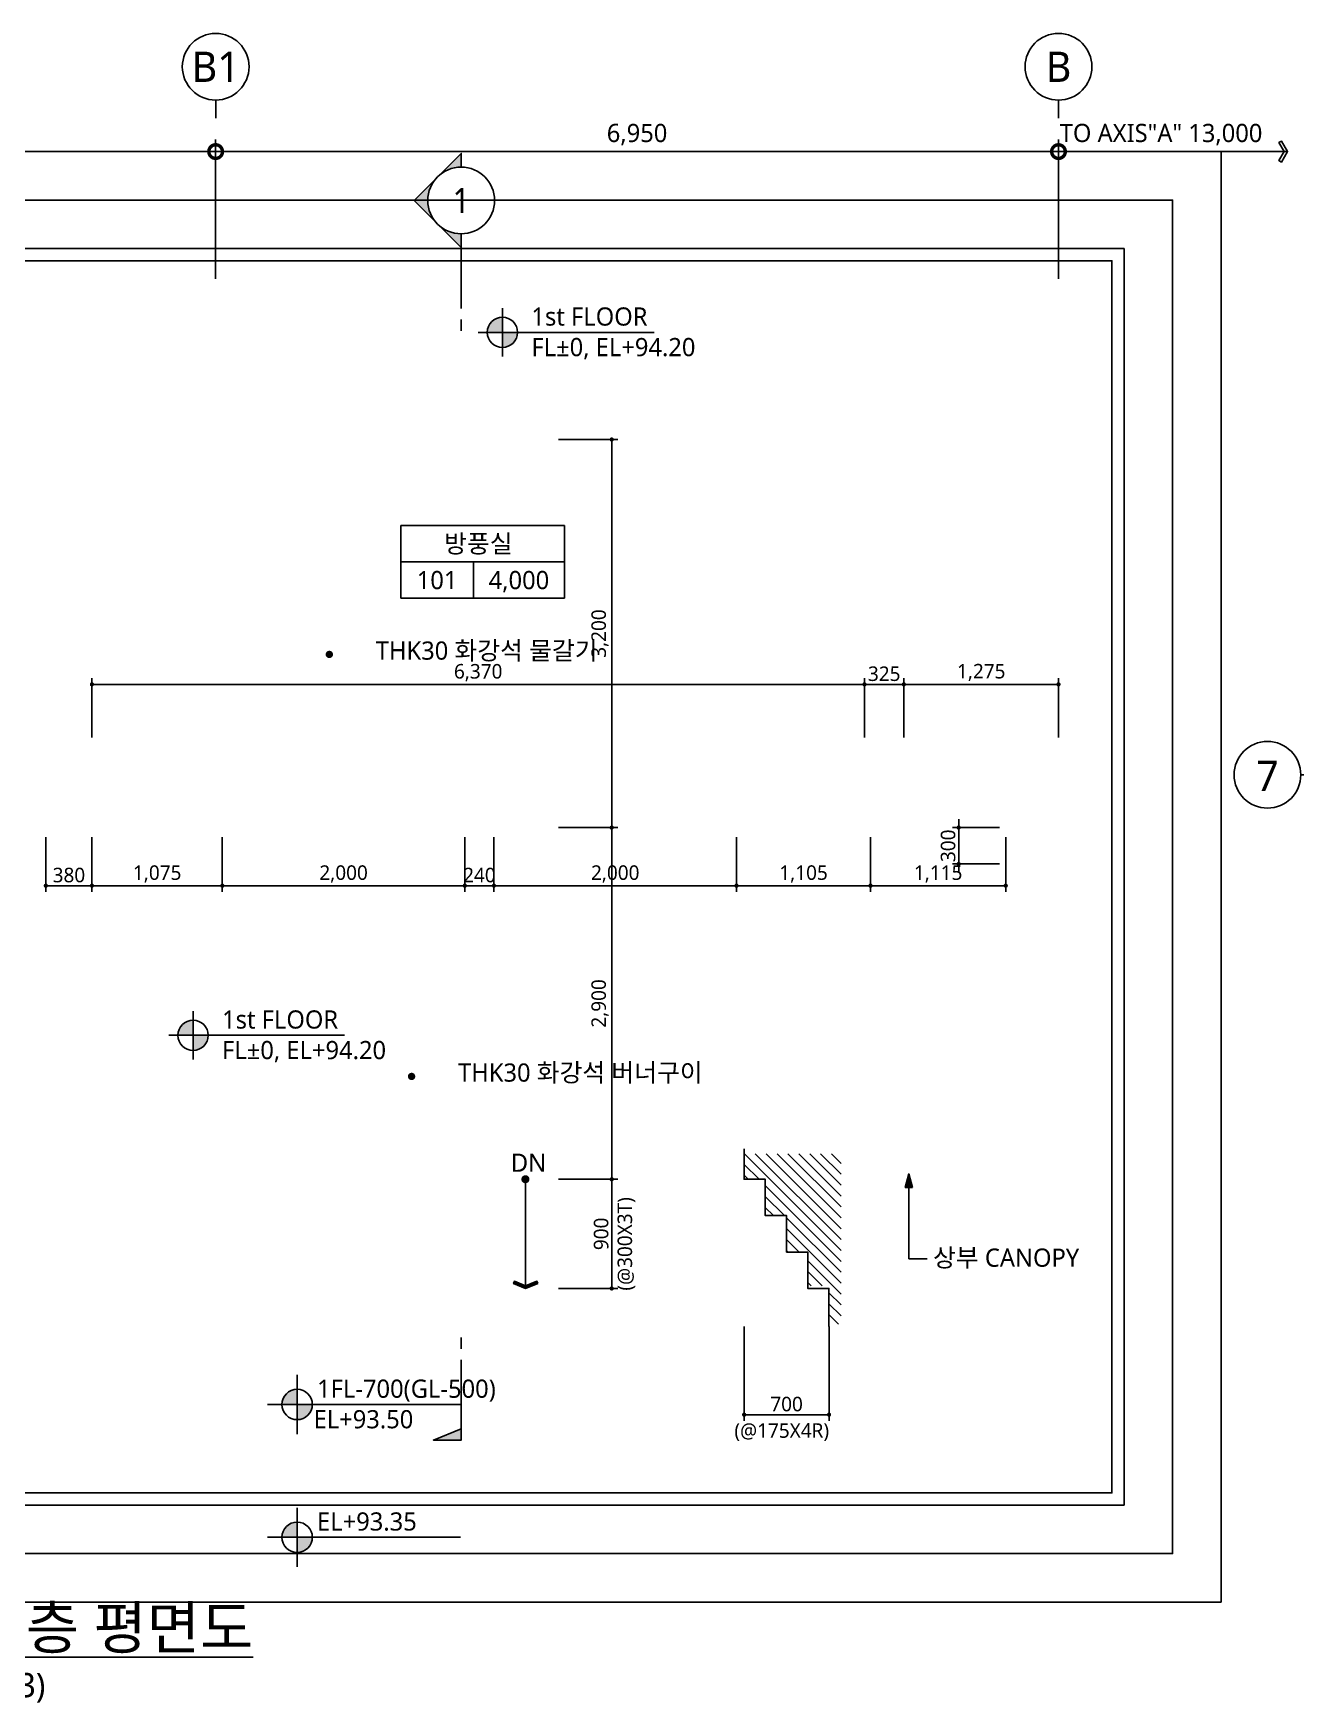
# Model space of a CAD drawing. Header units: millimetres. Extents: x 2421 to 40495, y 1221 to 28484.
# Drawn here: x 13196 to 23604, y 1221 to 14985 of the extents above; entities that cross this region are included whole.
import ezdxf
from ezdxf import colors
from ezdxf.entities.mleader import LeaderData, LeaderLine
from ezdxf.enums import TextEntityAlignment as Align
from ezdxf.math import Vec2, Vec3

# ---------------------------------------------------------------- set-up
doc = ezdxf.new("R2010")
doc.units = ezdxf.units.MM
doc.header["$LTSCALE"] = 200
doc.layers.get('DEFPOINTS').update_dxf_attribs({"color": 137})
for name, color, linetype in [('A-dim', 7, 'Continuous'), ('DIM', 7, 'Continuous'), ('DIM-2', 7, 'Continuous'), ('HA', 8, 'Continuous'), ('SYM', 6, 'Continuous'), ('SYM-LEVEL', 7, 'Continuous'), ('TAG', 6, 'Continuous'), ('TEXT', 3, 'Continuous'), ('TXT-LINE', 6, 'Continuous')]:
    doc.layers.add(name, color=color, linetype=linetype)
doc.layers.add('Defpoint', color=144, linetype='Continuous', plot=False)
doc.styles.add('ARIAL', font='malgun.ttf')
doc.styles.add('ARIALB', font='malgun.ttf')
doc.styles.add('T1', font='malgun.ttf')
doc.styles.add('TEXT', font='malgun.ttf')
doc.styles.add('XR-sec$0$스타일1', font='malgun.ttf')
doc.styles.add('맑은고딕', font='malgun.ttf')
doc.styles.add('스타일1', font='malgun.ttf')
doc.styles.add('스타일2', font='malgunbd.ttf')
doc.dimstyles.new('GAUN-50', dxfattribs={"dimscale": 50, "dimtxt": 3, "dimasz": 1, "dimexe": 2, "dimexo": 3, "dimgap": 1, "dimtad": 1, "dimdec": 0, "dimzin": 1, "dimdsep": 46, "dimlunit": 6, "dimtxsty": '스타일1', "dimblk": 'GAUN-DOT', "dimcen": -2, "dimdle": 2, "dimclrd": 256, "dimclre": 256, "dimclrt": 3, "dimadec": 0, "dimazin": 0, "dimtfac": 1, "dimtdec": 0, "dimtix": 1, "dimtmove": 2, "dimatfit": 3, "dimldrblk": 'DOTSMALL', "dimfxl": 1, "dimtolj": 1, "dimtzin": 1, "dimarcsym": 0})
doc.dimstyles.new('GAUN-50-i', dxfattribs={"dimscale": 50, "dimtxt": 2.4, "dimasz": 0.7, "dimexe": 1, "dimexo": 1, "dimgap": 0.5, "dimtad": 1, "dimdec": 0, "dimdsep": 46, "dimlunit": 6, "dimtxsty": '맑은고딕', "dimblk": 'DOT', "dimcen": 1.25, "dimclrd": 7, "dimclre": 7, "dimclrt": 4, "dimadec": 0, "dimazin": 0, "dimtfac": 1, "dimtdec": 0, "dimtix": 1, "dimtofl": 0, "dimtmove": 2, "dimatfit": 3, "dimldrblk": 'DOT', "dimfxl": 1, "dimtolj": 1, "dimarcsym": 0})

# ---------------------------------------------------------------- blocks, each defined once
blk = doc.blocks.new('dwgtitle')
at = {"layer": 'SYM', "color": 3, "style": '스타일1'}
blk.add_text('SCALE :', height=4, dxfattribs=at).set_placement((12.25, -1.4))
for tag, p, height in [('%%UTITLE', (12.25, 6.59), 7), ('1/100', (34.89, -1.4), 4)]:
    blk.add_attdef(tag, p, '', height=height, dxfattribs=at)
at = {"layer": 'SYM', "color": 6, "style": '스타일2'}
blk.add_attdef('A', text='', height=10, dxfattribs=at).set_placement((4.89, 5), align=Align.MIDDLE)
blk = doc.blocks.new('GAUN-DOT')
at = {"linetype": 'ByBlock'}
for p, q in [((2, 0), (-2, 0)), ((0, -2), (0, 2))]:
    blk.add_line(p, q, dxfattribs=at)
at = {"const_width": 2.25}
blk.add_lwpolyline([(0, 0.28125, 1), (0, -0.28125, 1)], format="xyb", close=True, dxfattribs=at)
blk = doc.blocks.new('*D19')
at = {"layer": 'DEFPOINTS', "color": 0, "transparency": 16777216}
for p in [(21649, 14010), (14699, 12810), (21649, 12810)]:
    blk.add_point(p, dxfattribs=at)
at = {"layer": 'DIM', "lineweight": -2, "transparency": 16777216}
for p, q in [((14699, 12960), (14699, 14110)), ((21649, 12960), (21649, 14110)), ((14749, 14010), (21599, 14010))]:
    blk.add_line(p, q, dxfattribs=at)
at = {"layer": 'DIM', "lineweight": -2, "transparency": 16777216, "xscale": 50, "yscale": 50, "zscale": 50, "rotation": 180}
blk.add_blockref('GAUN-DOT', (14699, 14010), dxfattribs=at)
at = {"layer": 'DIM', "lineweight": -2, "transparency": 16777216, "xscale": 50, "yscale": 50, "zscale": 50}
blk.add_blockref('GAUN-DOT', (21649, 14010), dxfattribs=at)
at = {"layer": 'DIM', "color": 3, "transparency": 16777216, "insert": (18174, 14150), "char_height": 150, "attachment_point": 5, "style": '스타일1'}
blk.add_mtext('\\A1;6,950', dxfattribs=at)
blk = doc.blocks.new('_DotSmall')
at = {"color": 0, "linetype": 'ByBlock', "const_width": 0.5}
blk.add_lwpolyline([(-0.0625, 0, 1), (0.0625, 0, 1)], format="xyb", close=True, dxfattribs=at)
blk = doc.blocks.new('bu-v')
at = {"layer": 'TAG', "ltscale": 0.2}
blk.add_line((0, 3), (0, 0), dxfattribs=at)
blk.add_circle((0, 8.5), 5.5, dxfattribs=at)
at = {"layer": 'TAG', "color": 3, "style": 'ARIALB'}
blk.add_attdef('1', text='', height=5, dxfattribs=at).set_placement((0, 8.5), align=Align.MIDDLE_CENTER)
blk = doc.blocks.new('실명표1')
at = {"layer": 'SYM', "ltscale": 0.2}
for p, q in [((0, 12), (27, 12)), ((0, 0), (0, 12)), ((27, 0), (27, 12)), ((0, 6), (27, 6)), ((12, 0), (12, 6)), ((0, 0), (27, 0))]:
    blk.add_line(p, q, dxfattribs=at)
at = {"layer": 'TAG', "color": 4, "style": 'ARIAL', "width": 1}
for tag, p in [('실명', (13.5, 9)), ('000', (6, 3)), ('2,700', (19.5, 3))]:
    blk.add_attdef(tag, text='', height=3, dxfattribs=at).set_placement(p, align=Align.MIDDLE_CENTER)
blk = doc.blocks.new('A_1')
at = {"layer": 'TXT-LINE'}
blk.add_lwpolyline([(0.09, 0.29, 0.605, 0.605, 1), (-0.09, -0.29, 0.605, 0.605, 1), (0.09, 0.29, 0, 0, 0), (0.2, 0.64, 0, 0, -0.679063), (3.34, 0.69, 0, 0, 0.625657), (6.4, 0.37, 0, 0, 0)], format="xyseb", dxfattribs=at)
at = {"layer": 'TXT-LINE', "style": 'ARIAL'}
blk.add_attdef('MATERIAL', text='', height=3, dxfattribs=at).set_placement((7.66, 2.14), align=Align.TOP_LEFT)
blk = doc.blocks.new('CJA-AH')
at = {"layer": 'TAG'}
h = blk.add_hatch(color=256, dxfattribs=at)
h.dxf.hatch_style = 1
h.paths.add_polyline_path([(-0.75, -0.197), (0, 0), (-0.75, 0.197)])
blk.add_lwpolyline([(-0.75, -0.197), (0, 0), (-0.75, 0.197)], close=True, dxfattribs=at)
blk.add_lwpolyline([(0, 0), (-1, 0)], dxfattribs=at)
blk = doc.blocks.new('_DOT')
at = {"color": 0, "linetype": 'ByBlock'}
blk.add_line((-0.5, 0), (-1, 0), dxfattribs=at)
at = {"color": 0, "linetype": 'ByBlock', "const_width": 0.5}
blk.add_lwpolyline([(-0.25, 0, 1), (0.25, 0, 1)], format="xyb", close=True, dxfattribs=at)
blk = doc.blocks.new('*D20')
at = {"layer": 'DEFPOINTS', "color": 0, "transparency": 16777216}
for p in [(19057, 4371), (19757, 4371), (19057, 3595)]:
    blk.add_point(p, dxfattribs=at)
at = {"layer": 'DIM-2', "color": 7, "lineweight": -2, "transparency": 16777216}
for p, q in [((19057, 4321), (19057, 3545)), ((19757, 4321), (19757, 3545)), ((19722, 3595), (19092, 3595))]:
    blk.add_line(p, q, dxfattribs=at)
at = {"layer": 'DIM-2', "color": 7, "lineweight": -2, "transparency": 16777216, "xscale": 35, "yscale": 35, "zscale": 35, "rotation": 180}
blk.add_blockref('_DOT', (19057, 3595), dxfattribs=at)
at = {"layer": 'DIM-2', "color": 7, "lineweight": -2, "transparency": 16777216, "xscale": 35, "yscale": 35, "zscale": 35}
blk.add_blockref('_DOT', (19757, 3595), dxfattribs=at)
at = {"layer": 'DIM-2', "color": 4, "transparency": 16777216, "insert": (19407, 3682), "char_height": 120, "attachment_point": 5, "style": '맑은고딕'}
blk.add_mtext('\\A1;700', dxfattribs=at)
blk = doc.blocks.new('*D21')
at = {"layer": 'DEFPOINTS', "color": 0, "transparency": 16777216}
for p in [(17475, 8436), (17965, 8436), (17475, 5536)]:
    blk.add_point(p, dxfattribs=at)
at = {"layer": 'DIM-2', "color": 7, "lineweight": -2, "transparency": 16777216}
for p, q in [((17525, 8436), (18015, 8436)), ((17965, 5571), (17965, 8401)), ((17525, 5536), (18015, 5536))]:
    blk.add_line(p, q, dxfattribs=at)
at = {"layer": 'DIM-2', "color": 7, "lineweight": -2, "transparency": 16777216, "xscale": 35, "yscale": 35, "zscale": 35}
for p, rotation in [((17965, 8436), 90), ((17965, 5536), 270)]:
    blk.add_blockref('_DOT', p, dxfattribs=dict(at, rotation=rotation))
at = {"layer": 'DIM-2', "color": 4, "transparency": 16777216, "insert": (17868, 6986), "char_height": 120, "attachment_point": 5, "rotation": 90, "style": '맑은고딕'}
blk.add_mtext('\\A1;2,900', dxfattribs=at)
blk = doc.blocks.new('*D22')
at = {"layer": 'DEFPOINTS', "color": 0, "transparency": 16777216}
for p in [(17475, 5536), (17475, 4636), (17965, 4636)]:
    blk.add_point(p, dxfattribs=at)
at = {"layer": 'DIM-2', "color": 7, "lineweight": -2, "transparency": 16777216}
for p, q in [((17525, 5536), (18015, 5536)), ((17965, 5501), (17965, 4671)), ((17525, 4636), (18015, 4636))]:
    blk.add_line(p, q, dxfattribs=at)
at = {"layer": 'DIM-2', "color": 7, "lineweight": -2, "transparency": 16777216, "xscale": 35, "yscale": 35, "zscale": 35}
for p, rotation in [((17965, 5536), 90), ((17965, 4636), 270)]:
    blk.add_blockref('_DOT', p, dxfattribs=dict(at, rotation=rotation))
at = {"layer": 'DIM-2', "color": 4, "transparency": 16777216, "insert": (17878, 5086), "char_height": 120, "attachment_point": 5, "rotation": 90, "style": '맑은고딕'}
blk.add_mtext('\\A1;900', dxfattribs=at)
blk = doc.blocks.new('*D23')
at = {"layer": 'DEFPOINTS', "color": 0, "transparency": 16777216}
for p in [(17475, 11636), (17475, 8436), (17965, 8436)]:
    blk.add_point(p, dxfattribs=at)
at = {"layer": 'DIM-2', "color": 7, "lineweight": -2, "transparency": 16777216}
for p, q in [((17525, 11636), (18015, 11636)), ((17965, 11601), (17965, 8471)), ((17525, 8436), (18015, 8436))]:
    blk.add_line(p, q, dxfattribs=at)
at = {"layer": 'DIM-2', "color": 7, "lineweight": -2, "transparency": 16777216, "xscale": 35, "yscale": 35, "zscale": 35}
for p, rotation in [((17965, 11636), 90), ((17965, 8436), 270)]:
    blk.add_blockref('_DOT', p, dxfattribs=dict(at, rotation=rotation))
at = {"layer": 'DIM-2', "color": 4, "transparency": 16777216, "insert": (17868, 10036), "char_height": 120, "attachment_point": 5, "rotation": 90, "style": '맑은고딕'}
blk.add_mtext('\\A1;3,200', dxfattribs=at)
blk = doc.blocks.new('*U16')
at = {"linetype": 'ByBlock', "lineweight": -2}
h = blk.add_hatch(color=0, dxfattribs=at)
h.paths.add_polyline_path([(0, 300, 0.198912), (-212, 212), (0, 424)])
h.paths.add_polyline_path([(-212, -212), (-424, 0), (-212, 212, 0.414214)])
h.paths.add_polyline_path([(-212, -212, 0.198912), (0, -300), (0, -424)])
blk.add_hatch(color=0, dxfattribs=at).paths.add_polyline_path([(-250, -11150), (0, -11050), (0, -11150)])
at = {"color": 0, "linetype": 'ByBlock', "lineweight": -2}
blk.add_lwpolyline([(0, 300, 1), (0, -300, 1), (0, 300), (0, 424), (-424, 0), (0, -424), (0, -300), (0, -424)], format="xyb", dxfattribs=at)
for points in [[(0, -300), (0, -972)], [(0, -1072), (0, -1172)], [(0, -10229), (0, -10329)], [(0, -10429), (0, -11150), (-250, -11150), (0, -11050)]]:
    blk.add_lwpolyline(points, dxfattribs=at)
at = {"color": 6, "style": 'TEXT', "width": 0.9}
blk.add_attdef('상세번호', text='', height=225, dxfattribs=at).set_placement((0, 0), align=Align.MIDDLE_CENTER)
blk = doc.blocks.new('XR-sec$0$LEVEL1')
at = {"layer": 'SYM-LEVEL'}
h = blk.add_hatch(color=6, dxfattribs=at)
edge = h.paths.add_edge_path()
edge.add_ellipse((4.87, 0), major_axis=(1.77, 1.77), ratio=1, start_angle=405, end_angle=495)
edge.add_line((2.37, 0), (4.87, 0))
edge.add_line((4.87, 0), (4.87, 2.5))
edge = h.paths.add_edge_path()
edge.add_ellipse((4.87, 0), major_axis=(1.77, 1.77), ratio=1, start_angle=225, end_angle=315)
edge.add_line((7.37, 0), (4.87, 0))
edge.add_line((4.87, 0), (4.87, -2.5))
at = {"layer": 'SYM-LEVEL', "color": 6}
for p, q in [((4.87, 4.87), (4.87, -4.87)), ((0, 0), (9.74, 0)), ((9.07, 0), (31.8, 0))]:
    blk.add_line(p, q, dxfattribs=at)
blk.add_ellipse((4.87, 0), major_axis=(1.77, 1.77), ratio=1, start_param=5.497787, end_param=11.780972, dxfattribs=at)
at = {"layer": 'SYM-LEVEL', "color": 3, "style": 'XR-sec$0$스타일1'}
for tag, p in [('1층-바닥마감', (8.16, 1.11)), ('EL-+100', (8.16, -3.93))]:
    blk.add_attdef(tag, p, '', height=3, dxfattribs=at)
blk = doc.blocks.new('level-p&e')
at = {"layer": 'TAG', "ltscale": 0.2}
h = blk.add_hatch(color=256, dxfattribs=at)
h.paths.add_polyline_path([(0, 2.5, 0.414214), (-2.5, 0), (0, 0)])
h.paths.add_polyline_path([(2.5, 0), (0, 0), (0, -2.5, 0.414214)])
at = {"layer": 'TAG'}
for p, q in [((0, 4), (0, -4)), ((-4, 0), (25, 0))]:
    blk.add_line(p, q, dxfattribs=at)
at = {"layer": 'TAG', "ltscale": 0.2}
blk.add_circle((0, 0), 2.5, dxfattribs=at)
at = {"layer": 'TAG', "color": 3, "style": 'ARIAL'}
for tag, p in [('1층바닥마감', (4.78, 1.11)), ('EL±0', (4.78, -3.93))]:
    blk.add_attdef(tag, p, '', height=3, dxfattribs=at)
blk = doc.blocks.new('*D100')
at = {"layer": 'DEFPOINTS', "color": 0, "transparency": 16777216}
for p in [(21214, 8436), (20826, 8136), (21214, 8136)]:
    blk.add_point(p, dxfattribs=at)
at = {"layer": 'DIM-2', "color": 7, "lineweight": -2, "transparency": 16777216}
for p, q in [((21164, 8436), (20776, 8436)), ((20826, 8471), (20826, 8506)), ((20826, 8436), (20826, 8136)), ((21164, 8136), (20776, 8136)), ((20826, 8101), (20826, 8066))]:
    blk.add_line(p, q, dxfattribs=at)
at = {"layer": 'DIM-2', "color": 7, "lineweight": -2, "transparency": 16777216, "xscale": 35, "yscale": 35, "zscale": 35}
for p, rotation in [((20826, 8436), 270), ((20826, 8136), 90)]:
    blk.add_blockref('_DOT', p, dxfattribs=dict(at, rotation=rotation))
at = {"layer": 'DIM-2', "color": 4, "transparency": 16777216, "insert": (20739, 8286), "char_height": 120, "attachment_point": 5, "rotation": 90, "style": '맑은고딕'}
blk.add_mtext('\\A1;300', dxfattribs=at)
blk = doc.blocks.new('*D106')
at = {"layer": 'DEFPOINTS', "color": 0, "transparency": 16777216}
for p in [(13679, 8407), (14754, 8407), (13679, 7957)]:
    blk.add_point(p, dxfattribs=at)
at = {"layer": 'DIM-2', "color": 7, "lineweight": -2, "transparency": 16777216}
for p, q in [((13679, 8357), (13679, 7907)), ((14754, 8357), (14754, 7907)), ((14719, 7957), (13714, 7957))]:
    blk.add_line(p, q, dxfattribs=at)
at = {"layer": 'DIM-2', "color": 7, "lineweight": -2, "transparency": 16777216, "xscale": 35, "yscale": 35, "zscale": 35, "rotation": 180}
blk.add_blockref('_DOT', (13679, 7957), dxfattribs=at)
at = {"layer": 'DIM-2', "color": 7, "lineweight": -2, "transparency": 16777216, "xscale": 35, "yscale": 35, "zscale": 35}
blk.add_blockref('_DOT', (14754, 7957), dxfattribs=at)
at = {"layer": 'DIM-2', "color": 4, "transparency": 16777216, "insert": (14217, 8054), "char_height": 120, "attachment_point": 5, "style": '맑은고딕'}
blk.add_mtext('\\A1;1,075', dxfattribs=at)
blk = doc.blocks.new('*D107')
at = {"layer": 'DEFPOINTS', "color": 0, "transparency": 16777216}
for p in [(14754, 8407), (16754, 8407), (16754, 7957)]:
    blk.add_point(p, dxfattribs=at)
at = {"layer": 'DIM-2', "color": 7, "lineweight": -2, "transparency": 16777216}
for p, q in [((14754, 8357), (14754, 7907)), ((16754, 8357), (16754, 7907)), ((14789, 7957), (16719, 7957))]:
    blk.add_line(p, q, dxfattribs=at)
at = {"layer": 'DIM-2', "color": 7, "lineweight": -2, "transparency": 16777216, "xscale": 35, "yscale": 35, "zscale": 35, "rotation": 180}
blk.add_blockref('_DOT', (14754, 7957), dxfattribs=at)
at = {"layer": 'DIM-2', "color": 7, "lineweight": -2, "transparency": 16777216, "xscale": 35, "yscale": 35, "zscale": 35}
blk.add_blockref('_DOT', (16754, 7957), dxfattribs=at)
at = {"layer": 'DIM-2', "color": 4, "transparency": 16777216, "insert": (15754, 8054), "char_height": 120, "attachment_point": 5, "style": '맑은고딕'}
blk.add_mtext('\\A1;2,000', dxfattribs=at)
blk = doc.blocks.new('*D108')
at = {"layer": 'DEFPOINTS', "color": 0, "transparency": 16777216}
for p in [(16754, 8407), (16994, 8407), (16754, 7957)]:
    blk.add_point(p, dxfattribs=at)
at = {"layer": 'DIM-2', "color": 7, "lineweight": -2, "transparency": 16777216}
for p, q in [((16754, 8357), (16754, 7907)), ((16994, 8357), (16994, 7907)), ((16719, 7957), (16684, 7957)), ((16994, 7957), (16754, 7957)), ((17029, 7957), (17064, 7957))]:
    blk.add_line(p, q, dxfattribs=at)
at = {"layer": 'DIM-2', "color": 7, "lineweight": -2, "transparency": 16777216, "xscale": 35, "yscale": 35, "zscale": 35}
blk.add_blockref('_DOT', (16754, 7957), dxfattribs=at)
at = {"layer": 'DIM-2', "color": 7, "lineweight": -2, "transparency": 16777216, "xscale": 35, "yscale": 35, "zscale": 35, "rotation": 180}
blk.add_blockref('_DOT', (16994, 7957), dxfattribs=at)
at = {"layer": 'DIM-2', "color": 4, "transparency": 16777216, "insert": (16874, 8044), "char_height": 120, "attachment_point": 5, "style": '맑은고딕'}
blk.add_mtext('\\A1;240', dxfattribs=at)
blk = doc.blocks.new('*D109')
at = {"layer": 'DEFPOINTS', "color": 0, "transparency": 16777216}
for p in [(16994, 8407), (18994, 8407), (18994, 7957)]:
    blk.add_point(p, dxfattribs=at)
at = {"layer": 'DIM-2', "color": 7, "lineweight": -2, "transparency": 16777216}
for p, q in [((16994, 8357), (16994, 7907)), ((18994, 8357), (18994, 7907)), ((17029, 7957), (18959, 7957))]:
    blk.add_line(p, q, dxfattribs=at)
at = {"layer": 'DIM-2', "color": 7, "lineweight": -2, "transparency": 16777216, "xscale": 35, "yscale": 35, "zscale": 35, "rotation": 180}
blk.add_blockref('_DOT', (16994, 7957), dxfattribs=at)
at = {"layer": 'DIM-2', "color": 7, "lineweight": -2, "transparency": 16777216, "xscale": 35, "yscale": 35, "zscale": 35}
blk.add_blockref('_DOT', (18994, 7957), dxfattribs=at)
at = {"layer": 'DIM-2', "color": 4, "transparency": 16777216, "insert": (17994, 8054), "char_height": 120, "attachment_point": 5, "style": '맑은고딕'}
blk.add_mtext('\\A1;2,000', dxfattribs=at)
blk = doc.blocks.new('*D110')
at = {"layer": 'DEFPOINTS', "color": 0, "transparency": 16777216}
for p in [(18994, 8407), (20099, 8407), (18994, 7957)]:
    blk.add_point(p, dxfattribs=at)
at = {"layer": 'DIM-2', "color": 7, "lineweight": -2, "transparency": 16777216}
for p, q in [((18994, 8357), (18994, 7907)), ((20099, 8357), (20099, 7907)), ((20064, 7957), (19029, 7957))]:
    blk.add_line(p, q, dxfattribs=at)
at = {"layer": 'DIM-2', "color": 7, "lineweight": -2, "transparency": 16777216, "xscale": 35, "yscale": 35, "zscale": 35, "rotation": 180}
blk.add_blockref('_DOT', (18994, 7957), dxfattribs=at)
at = {"layer": 'DIM-2', "color": 7, "lineweight": -2, "transparency": 16777216, "xscale": 35, "yscale": 35, "zscale": 35}
blk.add_blockref('_DOT', (20099, 7957), dxfattribs=at)
at = {"layer": 'DIM-2', "color": 4, "transparency": 16777216, "insert": (19547, 8054), "char_height": 120, "attachment_point": 5, "style": '맑은고딕'}
blk.add_mtext('\\A1;1,105', dxfattribs=at)
blk = doc.blocks.new('*D111')
at = {"layer": 'DEFPOINTS', "color": 0, "transparency": 16777216}
for p in [(20099, 8407), (21214, 8407), (21214, 7957)]:
    blk.add_point(p, dxfattribs=at)
at = {"layer": 'DIM-2', "color": 7, "lineweight": -2, "transparency": 16777216}
for p, q in [((20099, 8357), (20099, 7907)), ((21214, 8357), (21214, 7907)), ((20134, 7957), (21179, 7957))]:
    blk.add_line(p, q, dxfattribs=at)
at = {"layer": 'DIM-2', "color": 7, "lineweight": -2, "transparency": 16777216, "xscale": 35, "yscale": 35, "zscale": 35, "rotation": 180}
blk.add_blockref('_DOT', (20099, 7957), dxfattribs=at)
at = {"layer": 'DIM-2', "color": 7, "lineweight": -2, "transparency": 16777216, "xscale": 35, "yscale": 35, "zscale": 35}
blk.add_blockref('_DOT', (21214, 7957), dxfattribs=at)
at = {"layer": 'DIM-2', "color": 4, "transparency": 16777216, "insert": (20657, 8054), "char_height": 120, "attachment_point": 5, "style": '맑은고딕'}
blk.add_mtext('\\A1;1,115', dxfattribs=at)
blk = doc.blocks.new('*D112')
at = {"layer": 'DEFPOINTS', "color": 0, "transparency": 16777216}
for p in [(13299, 8407), (13679, 8407), (13679, 7957)]:
    blk.add_point(p, dxfattribs=at)
at = {"layer": 'DIM-2', "color": 7, "lineweight": -2, "transparency": 16777216}
for p, q in [((13299, 8357), (13299, 7907)), ((13679, 8357), (13679, 7907)), ((13334, 7957), (13644, 7957))]:
    blk.add_line(p, q, dxfattribs=at)
at = {"layer": 'DIM-2', "color": 7, "lineweight": -2, "transparency": 16777216, "xscale": 35, "yscale": 35, "zscale": 35, "rotation": 180}
blk.add_blockref('_DOT', (13299, 7957), dxfattribs=at)
at = {"layer": 'DIM-2', "color": 7, "lineweight": -2, "transparency": 16777216, "xscale": 35, "yscale": 35, "zscale": 35}
blk.add_blockref('_DOT', (13679, 7957), dxfattribs=at)
at = {"layer": 'DIM-2', "color": 4, "transparency": 16777216, "insert": (13489, 8044), "char_height": 120, "attachment_point": 5, "style": '맑은고딕'}
blk.add_mtext('\\A1;380', dxfattribs=at)
blk = doc.blocks.new('*D113')
at = {"layer": 'DEFPOINTS', "color": 0, "transparency": 16777216}
for p in [(20049, 9617), (13679, 9128), (20049, 9128)]:
    blk.add_point(p, dxfattribs=at)
at = {"layer": 'DIM-2', "color": 7, "lineweight": -2, "transparency": 16777216}
for p, q in [((13679, 9178), (13679, 9667)), ((20049, 9178), (20049, 9667)), ((13714, 9617), (20014, 9617))]:
    blk.add_line(p, q, dxfattribs=at)
at = {"layer": 'DIM-2', "color": 7, "lineweight": -2, "transparency": 16777216, "xscale": 35, "yscale": 35, "zscale": 35, "rotation": 180}
blk.add_blockref('_DOT', (13679, 9617), dxfattribs=at)
at = {"layer": 'DIM-2', "color": 7, "lineweight": -2, "transparency": 16777216, "xscale": 35, "yscale": 35, "zscale": 35}
blk.add_blockref('_DOT', (20049, 9617), dxfattribs=at)
at = {"layer": 'DIM-2', "color": 4, "transparency": 16777216, "insert": (16864, 9714), "char_height": 120, "attachment_point": 5, "style": '맑은고딕'}
blk.add_mtext('\\A1;6,370', dxfattribs=at)
blk = doc.blocks.new('*D114')
at = {"layer": 'DEFPOINTS', "color": 0, "transparency": 16777216}
for p in [(20049, 9617), (20049, 9128), (20374, 9128)]:
    blk.add_point(p, dxfattribs=at)
at = {"layer": 'DIM-2', "color": 7, "lineweight": -2, "transparency": 16777216}
for p, q in [((20049, 9178), (20049, 9667)), ((20374, 9178), (20374, 9667)), ((20339, 9617), (20084, 9617))]:
    blk.add_line(p, q, dxfattribs=at)
at = {"layer": 'DIM-2', "color": 7, "lineweight": -2, "transparency": 16777216, "xscale": 35, "yscale": 35, "zscale": 35, "rotation": 180}
blk.add_blockref('_DOT', (20049, 9617), dxfattribs=at)
at = {"layer": 'DIM-2', "color": 7, "lineweight": -2, "transparency": 16777216, "xscale": 35, "yscale": 35, "zscale": 35}
blk.add_blockref('_DOT', (20374, 9617), dxfattribs=at)
at = {"layer": 'DIM-2', "color": 4, "transparency": 16777216, "insert": (20212, 9704), "char_height": 120, "attachment_point": 5, "style": '맑은고딕'}
blk.add_mtext('\\A1;325', dxfattribs=at)
blk = doc.blocks.new('*D115')
at = {"layer": 'DEFPOINTS', "color": 0, "transparency": 16777216}
for p in [(21649, 9617), (20374, 9128), (21649, 9128)]:
    blk.add_point(p, dxfattribs=at)
at = {"layer": 'DIM-2', "color": 7, "lineweight": -2, "transparency": 16777216}
for p, q in [((20374, 9178), (20374, 9667)), ((21649, 9178), (21649, 9667)), ((20409, 9617), (21614, 9617))]:
    blk.add_line(p, q, dxfattribs=at)
at = {"layer": 'DIM-2', "color": 7, "lineweight": -2, "transparency": 16777216, "xscale": 35, "yscale": 35, "zscale": 35, "rotation": 180}
blk.add_blockref('_DOT', (20374, 9617), dxfattribs=at)
at = {"layer": 'DIM-2', "color": 7, "lineweight": -2, "transparency": 16777216, "xscale": 35, "yscale": 35, "zscale": 35}
blk.add_blockref('_DOT', (21649, 9617), dxfattribs=at)
at = {"layer": 'DIM-2', "color": 4, "transparency": 16777216, "insert": (21012, 9715), "char_height": 120, "attachment_point": 5, "style": '맑은고딕'}
blk.add_mtext('\\A1;1,275', dxfattribs=at)
blk = doc.blocks.new('arrowx')
at = {"layer": 'SYM', "color": 252}
blk.add_lwpolyline([(-0.2, -0.5), (-0.293, -0.463), (-0.108, 0), (-0.293, 0.463), (-0.2, 0.5), (0, 0)], close=True, dxfattribs=at)
for points in [[(-0.2, 0.5), (-0.293, 0.463), (0, 0), (-0.108, 0)], [(0, 0), (-0.108, 0), (-0.2, -0.5), (-0.293, -0.463)]]:
    blk.add_solid(points, dxfattribs=at)
blk = doc.blocks.new('*D152')
at = {"layer": 'DEFPOINTS', "color": 0, "transparency": 16777216}
for p in [(14699, 14010), (10599, 12810), (14699, 12810)]:
    blk.add_point(p, dxfattribs=at)
at = {"layer": 'DIM', "lineweight": -2, "transparency": 16777216}
for p, q in [((10599, 12960), (10599, 14110)), ((14699, 12960), (14699, 14110)), ((10649, 14010), (14649, 14010))]:
    blk.add_line(p, q, dxfattribs=at)
at = {"layer": 'DIM', "lineweight": -2, "transparency": 16777216, "xscale": 50, "yscale": 50, "zscale": 50, "rotation": 180}
blk.add_blockref('GAUN-DOT', (10599, 14010), dxfattribs=at)
at = {"layer": 'DIM', "lineweight": -2, "transparency": 16777216, "xscale": 50, "yscale": 50, "zscale": 50}
blk.add_blockref('GAUN-DOT', (14699, 14010), dxfattribs=at)
at = {"layer": 'DIM', "color": 3, "transparency": 16777216, "insert": (12649, 14150), "char_height": 150, "attachment_point": 5, "style": '스타일1'}
blk.add_mtext('\\A1;4,100', dxfattribs=at)

msp = doc.modelspace()

# ---------------------------------------------------------------- hatches: boundary and pattern name
at = {"layer": 'HA'}
h = msp.add_hatch(dxfattribs=at)
h.set_pattern_fill('ANSI31', color=256, scale=20, angle=450, style=0)
h.set_pattern_definition([(135, (0, 20), (-44.90128, -44.90128), [])])
h.paths.add_polyline_path([(19056.6, 5536.3), (19231.6, 5536.3), (19231.6, 5236.3), (19406.6, 5236.3), (19406.6, 4936.3), (19581.6, 4936.3), (19581.6, 4656.3), (19756.6, 4656.3), (19756.6, 4341), (19856.6, 4341), (19856.6, 5746.5), (19056.6, 5746.5)])

# ---------------------------------------------------------------- linework, layer by layer
at = {"layer": 'A-dim', "ltscale": 30}
msp.add_lwpolyline([(21649.2, 14010), (23537.8, 14010), (23487.8, 14096.6), (23466.1, 14084.1), (23508.9, 14010), (23466.1, 13935.9), (23487.8, 13923.4), (23537.8, 14010)], dxfattribs=at)
at = {"layer": 'Defpoint'}
for points in [[(3245.3, 14010), (22990.3, 14010), (22990.3, 2050), (3245.3, 2050)], [(3645.3, 13610), (22590.3, 13610), (22590.3, 2450), (3645.3, 2450)], [(4045.3, 13210), (22190.3, 13210), (22190.3, 2850), (4045.3, 2850)], [(4145.3, 13110), (22090.3, 13110), (22090.3, 2950), (4145.3, 2950)]]:
    msp.add_lwpolyline(points, close=True, dxfattribs=at)
at = {"layer": 'DIM-2'}
msp.add_lwpolyline([(19056.6, 5786.5), (19056.6, 5536.3), (19231.6, 5536.3), (19231.6, 5236.3), (19406.6, 5236.3), (19406.6, 4936.3), (19581.6, 4936.3), (19581.6, 4636.3), (19756.6, 4636.3), (19756.6, 4321)], dxfattribs=at)
at = {"layer": 'SYM', "const_width": 33.3}
msp.add_lwpolyline([(17269.8, 5536.3, 1), (17236.5, 5536.3, 1)], format="xyb", close=True, dxfattribs=at)
at = {"layer": 'SYM'}
msp.add_lwpolyline([(17253.2, 5536.3), (17253.2, 4636.3)], dxfattribs=at)

# ---------------------------------------------------------------- block references
ref = msp.add_blockref('실명표1', (16224.9, 10327), dxfattribs=dict(at, xscale=50, yscale=50, zscale=50))
ref.add_attrib('실명', '방풍실', dxfattribs={"color": 3, "height": 150, "style": 'ARIAL'}).set_placement((16865.5, 10777), align=Align.MIDDLE_CENTER)
ref.add_attrib('000', '101', dxfattribs={"color": 3, "height": 150, "style": 'ARIAL'}).set_placement((16524.9, 10477), align=Align.MIDDLE_CENTER)
ref.add_attrib('2,700', '4,000', dxfattribs={"color": 3, "height": 150, "style": 'ARIAL'}).set_placement((17199.9, 10477), align=Align.MIDDLE_CENTER)
at = {"layer": 'SYM', "xscale": -200.0000000000001, "yscale": 200.0000000000001, "zscale": 200.0000000000001, "rotation": 90}
msp.add_blockref('arrowx', (17255.2, 4636.3), dxfattribs=at)
at = {"layer": 'SYM', "xscale": 50, "yscale": 50, "zscale": 50}
msp.add_blockref('dwgtitle', (10385.4, 1335.1), dxfattribs=at).add_auto_attribs({'%%UTITLE': '%%u주출입구 1층 평면도', '1/100': '1/100(A3)', 'A': '1'})
at = {"layer": 'SYM-LEVEL'}
ref = msp.add_blockref('XR-sec$0$LEVEL1', (15127.4, 3679.2), dxfattribs=dict(at, xscale=50, yscale=50, zscale=50))
ref.add_attrib('EL-+100', 'EL+93.50', (15506.6, 3482.8), dxfattribs={"color": 3, "height": 150, "style": 'XR-sec$0$스타일1'})
ref.add_attrib('1층-바닥마감', '1FL-700(GL-500)', (15535.3, 3734.5), dxfattribs={"color": 3, "height": 150, "style": 'XR-sec$0$스타일1'})
ref = msp.add_blockref('XR-sec$0$LEVEL1', (15127.4, 2584.3), dxfattribs=dict(at, xscale=50, yscale=50, zscale=50))
ref.add_attrib('1층-바닥마감', 'EL+93.35', (15535.3, 2639.6), dxfattribs={"color": 3, "height": 150, "style": 'XR-sec$0$스타일1'})
at = {"layer": 'TAG'}
ref = msp.add_blockref('bu-v', (14699.2, 14284.7), dxfattribs=dict(at, xscale=50.00000000000169, yscale=50.00000000000169, zscale=50.00000000000169))
ref.add_attrib('1', 'B1', dxfattribs={"color": 3, "height": 250, "style": '맑은고딕'}).set_placement((14699.2, 14709.7), align=Align.MIDDLE_CENTER)
ref = msp.add_blockref('bu-v', (21649.2, 14284.7), dxfattribs=dict(at, xscale=50.00000000000169, yscale=50.00000000000169, zscale=50.00000000000169))
ref.add_attrib('1', 'B', dxfattribs={"color": 3, "height": 250, "style": '맑은고딕'}).set_placement((21649.2, 14709.7), align=Align.MIDDLE_CENTER)
for name, p, xscale, yscale, zscale, values in [('*U16', (16723.6, 13606.9), 0.916666666670472, 0.916666666670472, 0.916666666670472, {'상세번호': '1'}), ('level-p&e', (17063.7, 12519.6), 50, 50, 50, {'EL±0': 'FL±0, EL+94.20', '1층바닥마감': '1st FLOOR'}), ('level-p&e', (14512.8, 6723.1), 50, 50, 50, {'EL±0': 'FL±0, EL+94.20', '1층바닥마감': '1st FLOOR'})]:
    msp.add_blockref(name, p, dxfattribs=dict(at, xscale=xscale, yscale=yscale, zscale=zscale)).add_auto_attribs(values)
ref = msp.add_blockref('A_1', (15636.3, 9863.7), dxfattribs=dict(at, xscale=50, yscale=50, zscale=50))
ref.add_attrib('MATERIAL', 'THK30 화강석 물갈기', dxfattribs={"layer": 'TXT-LINE', "color": 3, "height": 150, "style": 'ARIAL'}).set_placement((16019.4, 9970.7), align=Align.TOP_LEFT)
ref = msp.add_blockref('bu-v', (23797, 8871.3), dxfattribs=dict(at, xscale=50.00000000000169, yscale=50.00000000000169, zscale=50.00000000000169, rotation=90))
ref.add_attrib('1', '7', dxfattribs={"color": 3, "height": 250, "style": '맑은고딕'}).set_placement((23372, 8864), align=Align.MIDDLE_CENTER)
ref = msp.add_blockref('A_1', (16314.8, 6384.2), dxfattribs=dict(at, xscale=50, yscale=50, zscale=50))
ref.add_attrib('MATERIAL', 'THK30 화강석 버너구이', dxfattribs={"layer": 'TXT-LINE', "color": 3, "height": 150, "style": '스타일1'}).set_placement((16697.9, 6491.2), align=Align.TOP_LEFT)

# ---------------------------------------------------------------- texts
at = {"layer": 'A-dim', "color": 3, "style": 'T1'}
msp.add_text('TO AXIS"A" 13,000', height=150, dxfattribs=at).set_placement((21659.4, 14088.6))
at = {"layer": 'DIM-2', "color": 4, "style": '스타일1'}
msp.add_text('(@300X3T)', height=120, rotation=90, dxfattribs=at).set_placement((18132.9, 4618.2))
msp.add_text('(@175X4R)', height=120, dxfattribs=at).set_placement((18976.7, 3404.6))
at = {"layer": 'TEXT', "color": 3, "style": '스타일1'}
msp.add_text('DN', height=150, dxfattribs=at).set_placement((17278.8, 5597.7), align=Align.CENTER)

# ---------------------------------------------------------------- dimensions: what is measured, and where the dimension line sits
at = {"layer": 'DIM'}
dim = msp.add_linear_dim(base=(14699.2, 14010), p1=(10599.2, 12810), p2=(14699.2, 12810), dimstyle='GAUN-50', dxfattribs=at)
dim.commit()
dim.dimension.update_dxf_attribs({"geometry": '*D152', "text_midpoint": (12649.2, 14150.5)})
dim = msp.add_linear_dim(base=(21649.2, 14010), p1=(14699.2, 12810), p2=(21649.2, 12810), angle=0, dimstyle='GAUN-50', dxfattribs=at)
dim.commit()
dim.dimension.update_dxf_attribs({"geometry": '*D19', "text_midpoint": (18174.2, 14150.1)})
at = {"layer": 'DIM-2'}
for base, p1, p2, angle, picture, middle in [((17964.6, 8436.3), (17475, 11636.3), (17475, 8436.3), 270, '*D23', (17867.5, 10036.3)), ((20049.2, 9617.2), (20374.2, 9127.6), (20049.2, 9127.6), 180, '*D114', (20211.7, 9704.2)), ((21649.2, 9617.2), (20374.2, 9127.6), (21649.2, 9127.6), 0, '*D115', (21011.7, 9714.6)), ((17964.6, 8436.3), (17475, 5536.3), (17475, 8436.3), 90, '*D21', (17867.5, 6986.3))]:
    dim = msp.add_linear_dim(base=base, p1=p1, p2=p2, angle=angle, dimstyle='GAUN-50-i', dxfattribs=at)
    dim.commit()
    dim.dimension.update_dxf_attribs({"geometry": picture, "text_midpoint": middle})
dim = msp.add_linear_dim(base=(20049.2, 9617.2), p1=(13679.2, 9127.6), p2=(20049.2, 9127.6), dimstyle='GAUN-50-i', dxfattribs=at)
dim.commit()
dim.dimension.update_dxf_attribs({"geometry": '*D113', "text_midpoint": (16864.2, 9714.3)})
for base, p1, p2, angle, picture, middle in [((13679.2, 7956.6), (13299.2, 8406.6), (13679.2, 8406.6), 180, '*D112', (13489.2, 8043.6)), ((16754.2, 7956.6), (14754.2, 8406.6), (16754.2, 8406.6), 180, '*D107', (15754.2, 8053.7)), ((18994.2, 7956.6), (16994.2, 8406.6), (18994.2, 8406.6), 180, '*D109', (17994.2, 8053.7)), ((21214.2, 7956.6), (20099.2, 8406.6), (21214.2, 8406.6), 180, '*D111', (20656.7, 8054)), ((20825.9, 8136.3), (21214.2, 8436.3), (21214.2, 8136.3), 90, '*D100', (20738.9, 8286.3)), ((17964.6, 4636.3), (17475, 5536.3), (17475, 4636.3), 270, '*D22', (17877.6, 5086.3)), ((19056.6, 3594.8), (19756.6, 4371), (19056.6, 4371), 180, '*D20', (19406.6, 3681.8))]:
    dim = msp.add_linear_dim(base=base, p1=p1, p2=p2, angle=angle, dimstyle='GAUN-50-i', override={"dimtofl": 1}, dxfattribs=at)
    dim.commit()
    dim.dimension.update_dxf_attribs({"geometry": picture, "text_midpoint": middle})
for base, p1, p2, picture, middle in [((13679.2, 7956.6), (14754.2, 8406.6), (13679.2, 8406.6), '*D106', (14216.7, 8054)), ((16754.2, 7956.6), (16994.2, 8406.6), (16754.2, 8406.6), '*D108', (16874.2, 8043.6)), ((18994.2, 7956.6), (20099.2, 8406.6), (18994.2, 8406.6), '*D110', (19546.7, 8054))]:
    dim = msp.add_linear_dim(base=base, p1=p1, p2=p2, dimstyle='GAUN-50-i', override={"dimtofl": 1}, dxfattribs=at)
    dim.commit()
    dim.dimension.update_dxf_attribs({"geometry": picture, "text_midpoint": middle})

# ---------------------------------------------------------------- leaders
at = {"layer": 'TAG', "color": 3}
ml = msp.add_multileader_mtext('Standard', dxfattribs=at)
ml.set_content('상부 CANOPY', color=3, style='ARIAL')
ml.set_leader_properties(color=6)
ml.set_arrow_properties(name='CJA-AH')
ml.build(insert=Vec2(0, 0))
ml.multileader.update_dxf_attribs({"dogleg_length": 3, "arrow_head_size": 150})
ctx = ml.context
ctx.base_point, ctx.char_height, ctx.arrow_head_size, ctx.landing_gap_size, ctx.plane_origin = Vec3(20564.8, 4880.8), 150, 150, 50, Vec3(19548.8, 8444.6)
notes = []
notes.append((ctx, [(0, (1, 1, 0), (20414.8, 4880.8), (1, 0), 150, [(0, [(20414.8, 5580.8)], 0, [])])]))
ctx.mtext.insert, ctx.mtext.flow_direction = Vec3(20614.8, 4964.9), 5
for ctx, leaders in notes:
    for number, flags, end, landing, length, lines in leaders:
        leader = LeaderData()
        leader.index, (leader.has_last_leader_line, leader.has_dogleg_vector, leader.attachment_direction) = number, flags
        leader.last_leader_point, leader.dogleg_vector, leader.dogleg_length = Vec3(end), Vec3(landing), length
        for number, points, colour, breaks in lines:
            line = LeaderLine()
            line.index, line.vertices, line.color, line.breaks = number, Vec3.list(points), colors.encode_raw_color(colour), breaks
            leader.lines.append(line)
        ctx.leaders.append(leader)

doc.saveas('drawing.dxf')
